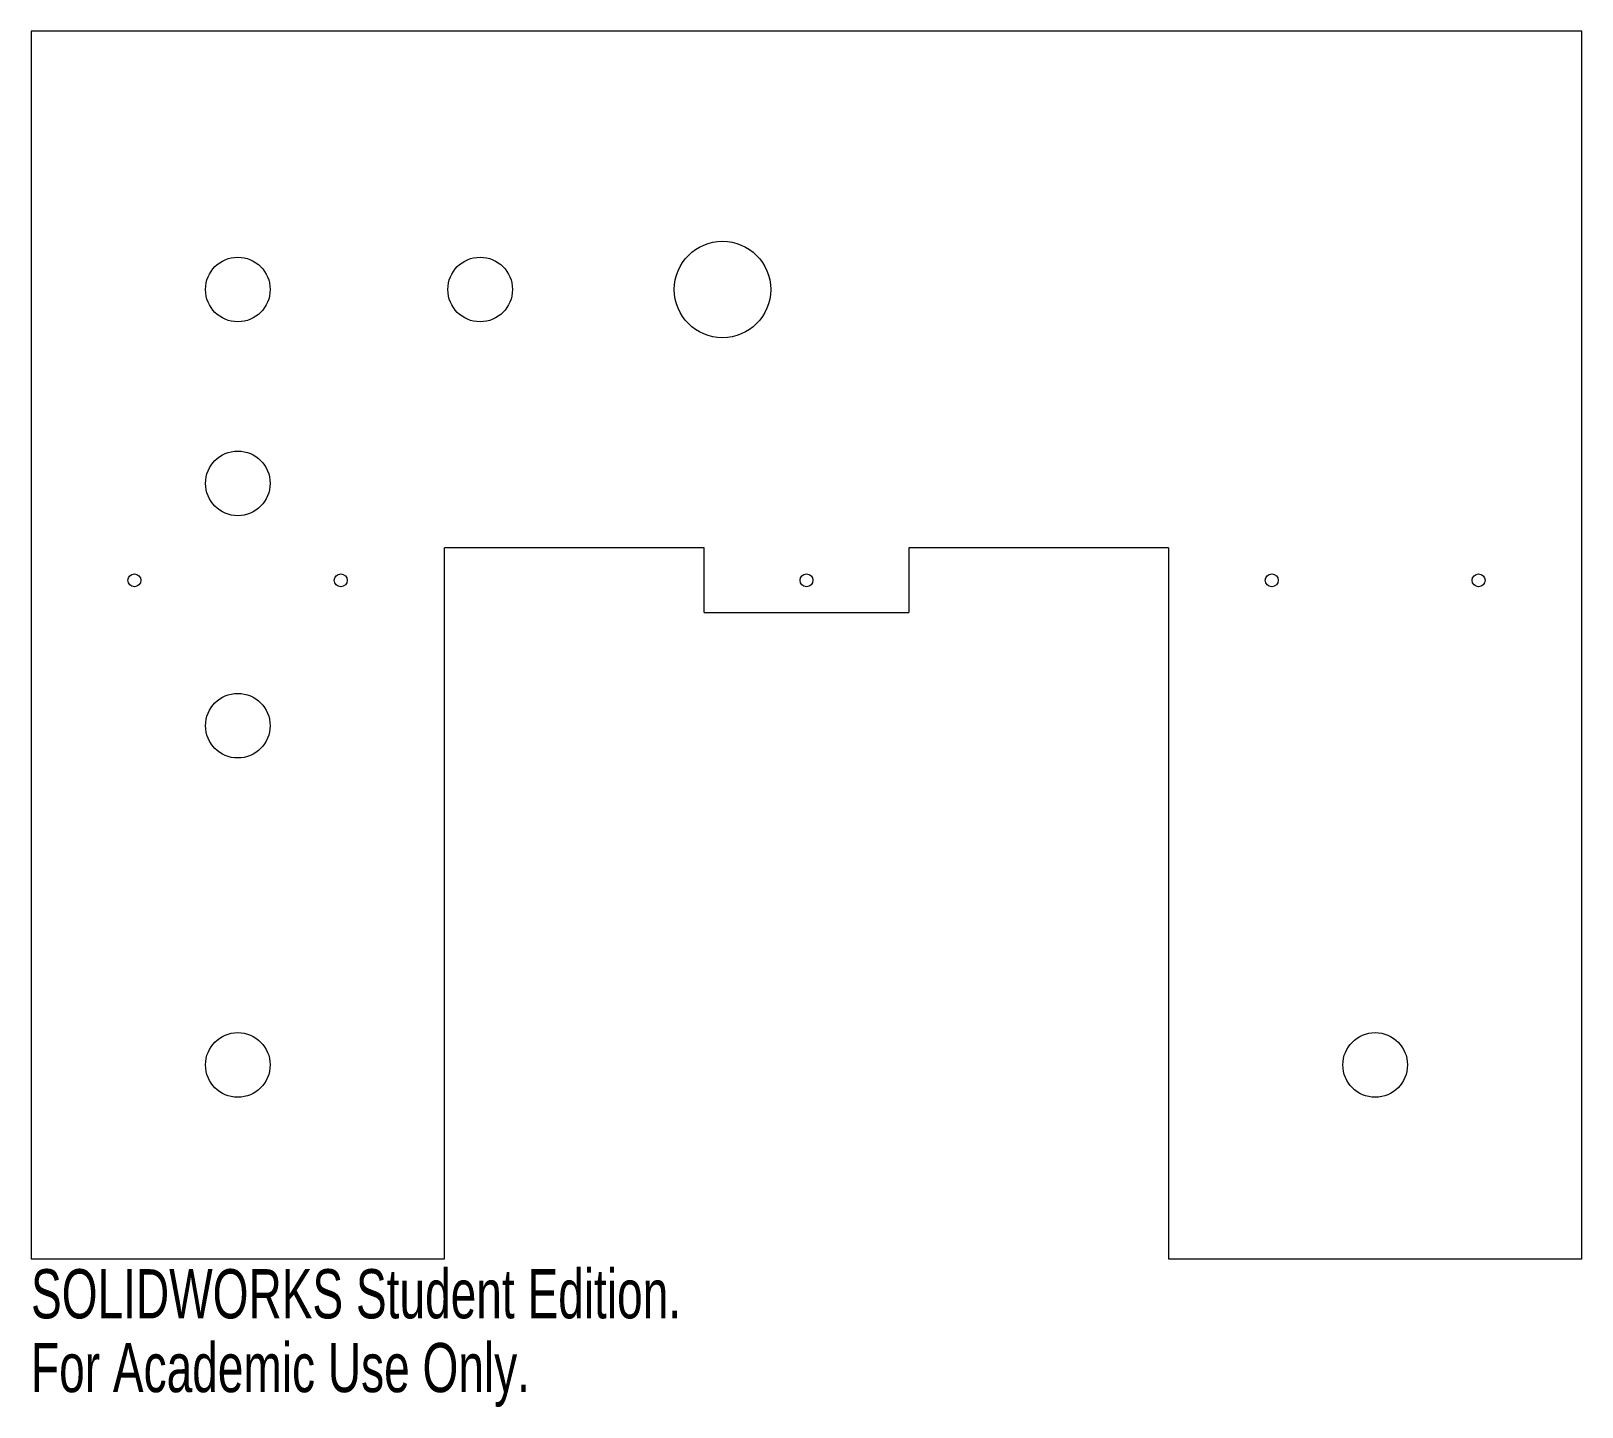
# Model space of a CAD drawing. Header units: inches. Extents: x 0 to 6, y -0.57 to 4.75.
import ezdxf

# ---------------------------------------------------------------- set-up
doc = ezdxf.new("R2010")
doc.units = ezdxf.units.IN
doc.header["$MEASUREMENT"] = 0
doc.styles.add('SLDTEXTSTYLE0', font='TXT', dxfattribs={"width": 0.7})

msp = doc.modelspace()

# ---------------------------------------------------------------- linework, layer by layer
at = {"color": 7, "linetype": 'Continuous', "lineweight": 15}
for p, q in [((6, 4.75), (0, 4.75)), ((0, 4.75), (0, 0)), ((6, 0), (6, 4.75)), ((1.6, 0), (1.6, 2.75)), ((2.6039, 2.75), (1.6, 2.75)), ((2.6039, 2.5), (2.6039, 2.75)), ((4.4, 2.75), (3.3961, 2.75)), ((3.3961, 2.75), (3.3961, 2.5)), ((4.4, 2.75), (4.4, 0)), ((2.6039, 2.5), (3.3961, 2.5)), ((0, 0), (1.6, 0)), ((4.4, 0), (6, 0))]:
    msp.add_line(p, q, dxfattribs=at)
for centre, radius in [((2.675, 3.75), 0.1865), ((0.8, 3.75), 0.125), ((1.7375, 3.75), 0.125), ((0.8, 3), 0.125), ((0.4, 2.625), 0.025), ((1.1983, 2.625), 0.025), ((3, 2.625), 0.025), ((4.8, 2.625), 0.025), ((5.6, 2.625), 0.025), ((0.8, 2.0625), 0.125), ((0.8, 0.75), 0.125), ((5.2, 0.75), 0.125)]:
    msp.add_circle(centre, radius, dxfattribs=at)

# ---------------------------------------------------------------- texts
at = {"color": 7, "linetype": 'Continuous', "char_height": 0.1903, "attachment_point": 1, "style": 'SLDTEXTSTYLE0'}
for s, insert in [('SOLIDWORKS Student Edition.', (0, -0.0401)), ('For Academic Use Only.', (0, -0.3256))]:
    msp.add_mtext(s, dxfattribs=dict(at, insert=insert))

doc.saveas('drawing.dxf')
